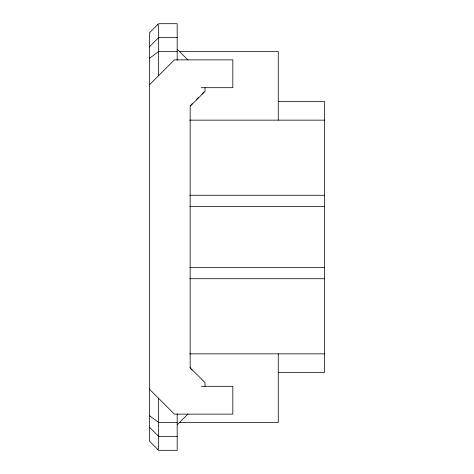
<?xml version="1.0" encoding="UTF-8"?>
<svg xmlns="http://www.w3.org/2000/svg" width="474" height="474" viewBox="0 0 474 474"><rect width="100%" height="100%" fill="white"/><g stroke="black" fill="none" stroke-linecap="round" stroke-linejoin="round"><path stroke-width="0.71" d="M157.931 449.595L158.636 447.586L158.636 398.367M149.363 46.885L158.636 37.612L177.181 37.612M149.363 84.905L174.402 59.866L232.829 59.866L232.829 87.69L201.166 87.69M190.062 105.88L192.124 103.818M196.248 99.694L198.31 97.632M201.912 94.03L203.974 91.968M177.181 424.799L188 413.98M149.363 58.42L158.636 51.524L177.181 51.524M179.397 51.524L278.268 51.524L278.268 120.147M278.268 101.602L324.637 101.602L324.637 372.398L278.268 372.398M189.719 120.147L324.637 120.147M189.719 195.27L324.637 195.27M189.719 206.397L324.637 206.397M189.719 267.603L324.637 267.603M189.719 278.73L324.637 278.73M189.719 353.853L324.637 353.853M201.166 386.31L232.829 386.31L232.829 414.134L174.402 414.134L149.363 389.095M177.181 422.476L158.636 422.476L149.363 415.579M179.397 422.476L278.268 422.476L278.268 353.853M177.181 436.388L158.636 436.388L149.363 427.115M177.181 49.201L188 60.02M190.062 367.658L205.005 382.601L205.005 386.31M190.062 368.12L192.124 370.182M157.931 24.405L158.636 26.414L158.636 75.633M205.005 87.69L205.005 91.399L190.169 106.235L190.169 367.765M177.181 60.228L177.181 23.7L158.636 23.7L149.363 32.973L149.363 441.027L158.636 450.3L177.181 450.3L177.181 413.772"/></g></svg>
